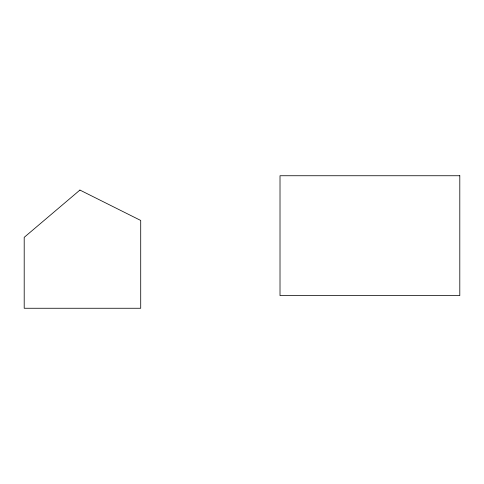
<?xml version="1.0" encoding="UTF-8"?>
<svg xmlns="http://www.w3.org/2000/svg" width="484" height="484" viewBox="0 0 484 484"><rect width="100%" height="100%" fill="white"/><g stroke="black" fill="none" stroke-linecap="round" stroke-linejoin="round"><path stroke-width="0.73" d="M79.92 190.067L24.2 237.341L24.2 308.26L140.711 308.26L140.711 220.456L79.92 190.067M459.8 175.74L280.012 175.74L280.012 295.597L459.8 295.597L459.8 175.74"/></g></svg>
